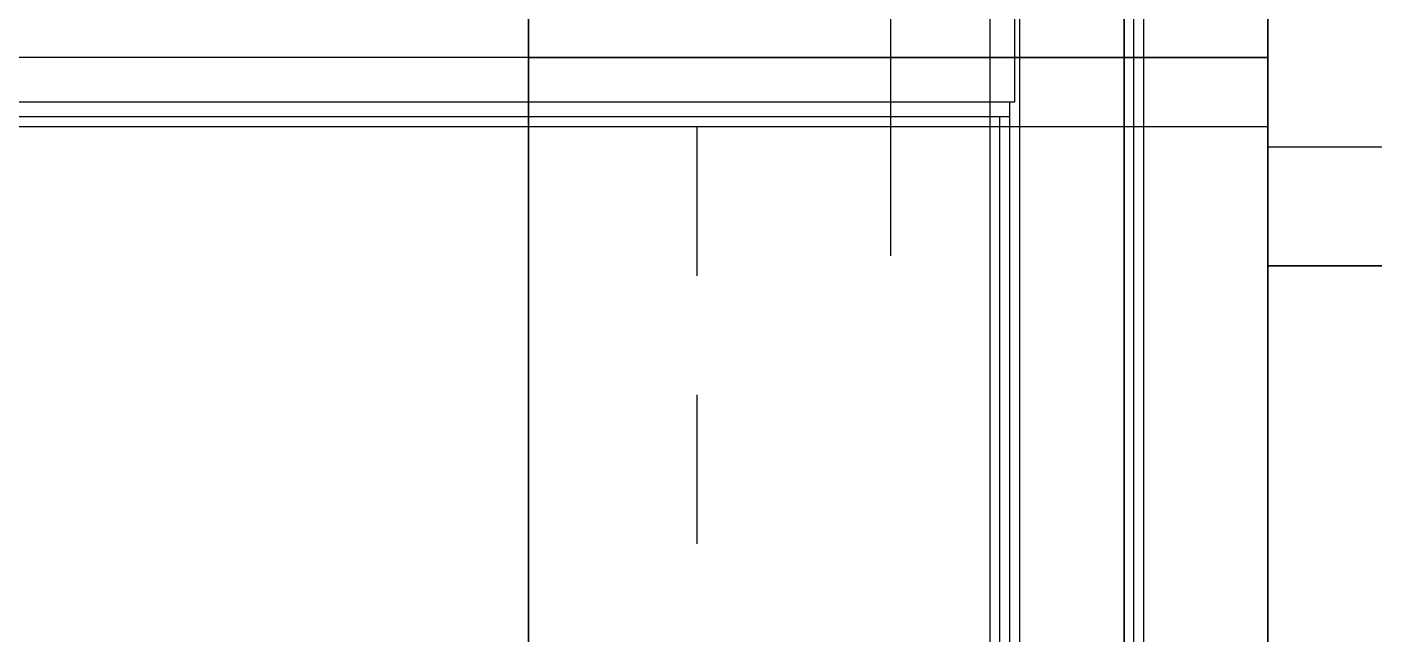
# Model space of a CAD drawing. Header units: millimetres. Extents: x 6886222 to 6919728, y 230959 to 276095.
# Drawn here: x 6905063 to 6906420, y 244878 to 245490 of the extents above; entities that cross this region are included whole.
import ezdxf
from ezdxf.xclip import XClip

# ---------------------------------------------------------------- set-up
doc = ezdxf.new("R2010")
doc.units = ezdxf.units.MM
doc.header["$LTSCALE"] = 100
doc.header["$XCLIPFRAME"] = 2
for name, pattern in [('ST-DASH', [2.7, 1.5, -1.2]), ('U-74D-EX$0$CEN', [62, 60, -1, 0, -1]), ('U-84C-EX$0$CEN', [62, 60, -1, 0, -1]), ('Udw-301-L-TF$0$CEN', [62, 60, -1, 0, -1])]:
    doc.linetypes.add(name, pattern=pattern)
for name, color, linetype in [('BP', 7, 'Continuous'), ('U-74D-EX$0$CEN', 1, 'U-74D-EX$0$CEN'), ('U-84C-EX$0$CEN', 1, 'U-84C-EX$0$CEN'), ('U-84C-EX$0$FIN', 5, 'Continuous'), ('U-84C-EX$0$WAL', 3, 'Continuous'), ('Udw-301-L-TF$0$CEN', 1, 'Udw-301-L-TF$0$CEN'), ('Udw-301-L-TF$0$COL', 2, 'Continuous'), ('Udw-301-L-TF$0$FIN', 5, 'Continuous'), ('Udw-301-L-TF$0$INSUL_line', 8, 'Continuous'), ('Udw-301-L-TF$0$S-ELE', 4, 'Continuous'), ('Udw-301-L-TF$0$WAL', 3, 'Continuous'), ('결로방지', 4, 'ST-DASH')]:
    doc.layers.add(name, color=color, linetype=linetype)
for name, color, linetype, plot in [('CUT-LINE', 105, 'Continuous', False), ('U-74D-EX$0$MC', 152, 'Continuous', False), ('U-84C-EX$0$MC', 152, 'Continuous', False), ('Udw-301-L-TF$0$CUT-LINE', 105, 'Continuous', False), ('Udw-301-L-TF$0$MC', 152, 'Continuous', False)]:
    doc.layers.add(name, color=color, linetype=linetype, plot=plot)

# ---------------------------------------------------------------- blocks, each defined once
blk = doc.blocks.new('Udw-301-L-TF$0$S-CEN')
at = {"layer": 'Udw-301-L-TF$0$S-ELE', "color": 8, "linetype": 'Udw-301-L-TF$0$CEN'}
for p, q in [((-145, 7470), (-145, -500)), ((-145, 7470), (-145, 1055)), ((0, 7470), (0, -500)), ((2126.342413, 4160), (-145, 4160)), ((-1175, 3950), (-145, 3950))]:
    blk.add_line(p, q, dxfattribs=at)
blk = doc.blocks.new('Udw-301-L-TF', base_point=(-290, 0))
at = {"layer": 'Udw-301-L-TF$0$CEN'}
for p, q in [((-290, -7770), (-290, 200)), ((-145, -7770), (-145, 200)), ((-145, -3110), (-890, -3110)), ((-145, -3320), (310, -3320))]:
    blk.add_line(p, q, dxfattribs=at)
at = {"layer": 'Udw-301-L-TF$0$COL'}
blk.add_line((-270, -7020), (-270, -55), dxfattribs=at)
at = {"layer": 'Udw-301-L-TF$0$CUT-LINE'}
blk.add_lwpolyline([(-890, -7769.8), (310, -7770.2), (310, 325), (-890, 325)], close=True, dxfattribs=at)
at = {"layer": 'Udw-301-L-TF$0$FIN'}
for p, q in [((-405, -6910), (-405, -3155)), ((-405, -3170), (-890, -3170)), ((-415, -6900), (-415, -3170))]:
    blk.add_line(p, q, dxfattribs=at)
at = {"layer": 'Udw-301-L-TF$0$INSUL_line'}
for p, q in [((-280, -7010), (-280, -65)), ((-395, -6920), (-395, -170))]:
    blk.add_line(p, q, dxfattribs=at)
at = {"layer": 'Udw-301-L-TF$0$MC'}
for p, q in [((-525, -3310), (-525, 200)), ((-425, -7770), (-425, -2910)), ((-145, -3180), (-890, -3180)), ((-145, -3200), (310, -3200)), ((-145, -3200), (310, -3200))]:
    blk.add_line(p, q, dxfattribs=at)
at = {"layer": 'Udw-301-L-TF$0$WAL'}
for q in [(-400, -705), (-890, -3155)]:
    blk.add_line((-400, -3155), q, dxfattribs=at)
at = {"layer": 'Udw-301-L-TF$0$S-ELE', "xscale": -1}
blk.add_blockref('Udw-301-L-TF$0$S-CEN', (-290, -7270), dxfattribs=at)
blk = doc.blocks.new('U-84C-EX')
at = {"layer": 'U-84C-EX$0$CEN'}
blk.add_line((-145, -3110), (6715, -3110), dxfattribs=at)
at = {"layer": 'U-84C-EX$0$FIN'}
blk.add_line((115, -3170), (2215, -3170), dxfattribs=at)
at = {"layer": 'U-84C-EX$0$MC'}
blk.add_line((-145, -3180), (6715, -3180), dxfattribs=at)
at = {"layer": 'U-84C-EX$0$WAL'}
blk.add_line((110, -3155), (2205, -3155), dxfattribs=at)
blk = doc.blocks.new('U-74D-EX')
at = {"layer": 'U-74D-EX$0$CEN'}
blk.add_line((-3320, 200), (-3320, -2125), dxfattribs=at)
at = {"layer": 'U-74D-EX$0$MC'}
blk.add_line((-3200, 200), (-3200, -2125), dxfattribs=at)
blk.add_line((-3200, 200), (-3200, -2125), dxfattribs=at)

msp = doc.modelspace()

# ---------------------------------------------------------------- block references
at = {"layer": 'BP'}
ref = msp.add_blockref('Udw-301-L-TF', (6906168.1, 248569.4), dxfattribs=at)
XClip(ref).set_block_clipping_path([(310.0000000028, -7769.8021301793), (-889.9999999972, -7770.1978698203), (-889.9999999972, 325.0000000014), (310.0000000028, 325.0000000014)])

# ---------------------------------------------------------------- next in the draw order: block references
ref = msp.add_blockref('U-74D-EX', (6906313.1, 248569.4), dxfattribs=dict(at, rotation=90))
XClip(ref).set_block_clipping_path([(6114.9999999985, -1385.0000000037), (6114.9999999983, -10114.9999999935), (-9310.0000000001, -10114.9999999935), (-9310.0000000001, -455.0000000037), (324.9999999999, -455.0000000037), (325.0000000001, -1385.0000000037)])
ref = msp.add_blockref('U-84C-EX', (6906168.1, 248569.4), dxfattribs=dict(at, xscale=-1))
XClip(ref).set_block_clipping_path([(17025.0000000028, -7770.1978698203), (17025.0000000028, 3020.0000000003), (4145.7978996271, 3020.0000000003), (4145.7978996281, 325.0000000014), (599.9999999972, 325.0000000014), (599.9999999972, -7770.1978698203)])

# ---------------------------------------------------------------- next in the draw order: linework, layer by layer
at = {"layer": 'CUT-LINE'}
for points in [[(6889143.1, 240799.2), (6889143.1, 251589.4), (6902022.3, 251589.4), (6902022.3, 248894.4), (6905568.1, 248894.4), (6905568.1, 240799.2)], [(6906768.1, 240799.6), (6905568.1, 240799.2), (6905568.1, 248894.4), (6906768.1, 248894.4)]]:
    msp.add_lwpolyline(points, close=True, dxfattribs=at)
at = {"layer": '결로방지'}
msp.add_lwpolyline([(6895143.1, 243449.4), (6895473.1, 243449.4), (6895473.1, 241999.4), (6905738.1, 241999.4), (6905738.1, 245689.4), (6906188, 245689.4)], dxfattribs=at)

doc.saveas('drawing.dxf')
